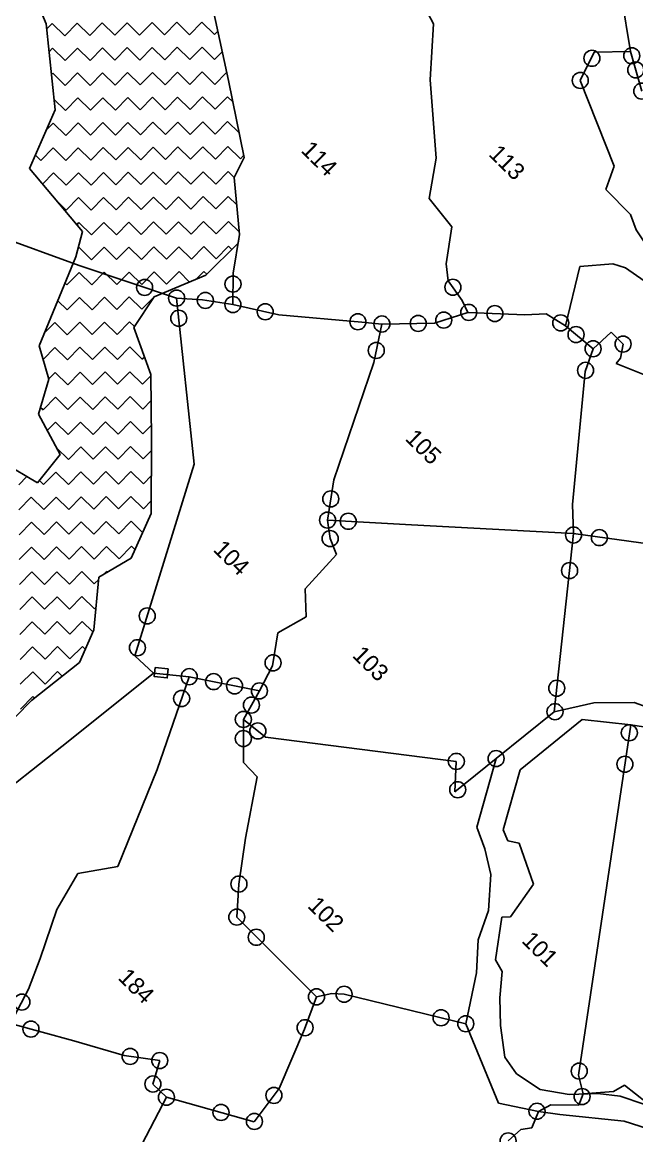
# Model space of a CAD drawing. Header units: metres. Extents: x 342804 to 346854, y 1762918 to 1765966.
# Drawn here: x 344345 to 344671, y 1763910 to 1764501 of the extents above; entities that cross this region are included whole.
import ezdxf

# ---------------------------------------------------------------- set-up
doc = ezdxf.new("R2010")
doc.units = ezdxf.units.M
doc.header["$MEASUREMENT"] = 0
for name, color, linetype in [('POLY_HATCH', 12, 'Continuous'), ('POLY_PARCEL', 6, 'Continuous'), ('POLY_WATER', 4, 'Continuous'), ('TEXT_PARCEL', 7, 'Continuous')]:
    doc.layers.add(name, color=color, linetype=linetype)
doc.styles.add('TEXT_MAP', font='')
doc.styles.get('TEXT_MAP').set_extended_font_data('Kruti Dev 050')

msp = doc.modelspace()

# ---------------------------------------------------------------- linework, layer by layer
msp.add_lwpolyline([(344415.33, 1764158.55), (344422.24, 1764157.85), (344421.75, 1764153.07), (344414.84, 1764153.77)], close=True)
for centre in [(344668.25, 1764483.27), (344647.11, 1764481.9), (344670.37, 1764475.73), (344640.95, 1764470.15), (344673.55, 1764464.48), (344409.77, 1764360.33), (344456.65, 1764362.1), (344573.32, 1764360.4), (344426.74, 1764354.64), (344441.97, 1764353.42), (344456.6, 1764351.2), (344473.78, 1764347.37), (344581.77, 1764347.07), (344595.61, 1764346.42), (344427.86, 1764343.94), (344522.92, 1764342.07), (344535.69, 1764340.9), (344554.94, 1764341.21), (344568.49, 1764342.96), (344630.58, 1764341.48), (344638.69, 1764335.3), (344663.66, 1764330.26), (344532.7, 1764326.86), (344647.76, 1764327.75), (344643.74, 1764316.31), (344508.55, 1764248.06), (344506.82, 1764236.84), (344517.83, 1764236.2), (344637.36, 1764228.92), (344508.22, 1764227.01), (344651.07, 1764227.52), (344635.29, 1764210.05), (344411.13, 1764185.97), (344405.93, 1764169.11), (344477.9, 1764161.09), (344433.42, 1764153.74), (344446.39, 1764151.1), (344457.5, 1764148.84), (344470.66, 1764146.17), (344628.47, 1764147.62), (344429.41, 1764142.16), (344466.42, 1764138.66), (344627.53, 1764135.16), (344462.14, 1764131.07), (344469.83, 1764124.93), (344666.98, 1764123.96), (344462.14, 1764120.9), (344596.26, 1764110.27), (344575.17, 1764108.79), (344664.61, 1764107.29), (344575.89, 1764093.75), (344459.82, 1764043.7), (344458.67, 1764026.12), (344469.02, 1764015.43), (344344.59, 1763981.06), (344500.96, 1763983.83), (344515.63, 1763985.2), (344567.05, 1763972.73), (344580.2, 1763969.54), (344349.45, 1763966.7), (344494.92, 1763967.46), (344402.07, 1763952.19), (344417.79, 1763950.02), (344640.38, 1763944.44), (344414.16, 1763937.57), (344421.32, 1763930.53), (344478.38, 1763931.53), (344641.93, 1763930.92), (344450.29, 1763922.47), (344617.98, 1763923.1), (344467.99, 1763917.7), (344602.66, 1763907.39)]:
    msp.add_circle(centre, 4.25)
at = {"layer": 'POLY_HATCH'}
for p, q in [((344357.55, 1764500.18), (344347.36, 1764524.33)), ((344446.42, 1764506.02), (344454.22, 1764470.05)), ((344362.23, 1764454.61), (344357.55, 1764500.18)), ((344454.22, 1764470.05), (344462.52, 1764429.19)), ((344348.66, 1764423.35), (344362.23, 1764454.61)), ((344462.52, 1764429.19), (344457.24, 1764418.62)), ((344376.74, 1764390.07), (344348.66, 1764423.35)), ((344457.24, 1764418.62), (344460.08, 1764388.47)), ((344373.3, 1764376.5), (344376.74, 1764390.07)), ((344460.08, 1764388.47), (344459.32, 1764383.82)), ((344459.32, 1764383.82), (344442.3, 1764366.84)), ((344353.77, 1764329.32), (344373.3, 1764376.5)), ((344442.3, 1764366.84), (344414.85, 1764355.25)), ((344414.85, 1764355.25), (344403.98, 1764339)), ((344403.98, 1764339), (344413.01, 1764314.09)), ((344358.92, 1764311.55), (344353.77, 1764329.32)), ((344353.38, 1764292.98), (344358.92, 1764311.55)), ((344413.01, 1764314.09), (344413.32, 1764279.57)), ((344364.97, 1764271.69), (344353.38, 1764292.98)), ((344413.32, 1764279.57), (344413.3, 1764240.27)), ((344352.99, 1764256.63), (344364.97, 1764271.69)), ((344335.08, 1764267.19), (344352.99, 1764256.63)), ((344413.3, 1764240.27), (344402.67, 1764216.66)), ((344402.67, 1764216.66), (344385.49, 1764206.62)), ((344385.49, 1764206.62), (344382.8, 1764178.68)), ((344382.8, 1764178.68), (344375.22, 1764161.31)), ((344375.22, 1764161.31), (344349.74, 1764141.17)), ((344349.74, 1764141.17), (344332.79, 1764123.94))]:
    msp.add_line(p, q, dxfattribs=at)
at = {"layer": 'POLY_HATCH', "linetype": 'Continuous'}
for p, q in [((344357.83, 1764497.48), (344360.76, 1764500.46)), ((344360.76, 1764500.46), (344367.43, 1764493.9)), ((344367.43, 1764493.9), (344373.99, 1764500.57)), ((344373.99, 1764500.57), (344380.66, 1764494.01)), ((344380.66, 1764494.01), (344387.22, 1764500.68)), ((344387.22, 1764500.68), (344393.89, 1764494.12)), ((344393.89, 1764494.12), (344400.45, 1764500.79)), ((344400.45, 1764500.79), (344407.12, 1764494.23)), ((344407.12, 1764494.23), (344413.68, 1764500.9)), ((344413.68, 1764500.9), (344420.35, 1764494.34)), ((344420.35, 1764494.34), (344426.91, 1764501)), ((344426.91, 1764501), (344433.58, 1764494.44)), ((344433.58, 1764494.44), (344440.14, 1764501.11)), ((344440.14, 1764501.11), (344446.81, 1764494.55)), ((344446.81, 1764494.55), (344448.53, 1764496.3)), ((344359.07, 1764485.4), (344360.87, 1764487.23)), ((344360.87, 1764487.23), (344367.54, 1764480.67)), ((344367.54, 1764480.67), (344374.1, 1764487.34)), ((344374.1, 1764487.34), (344380.77, 1764480.78)), ((344380.77, 1764480.78), (344387.33, 1764487.45)), ((344387.33, 1764487.45), (344394, 1764480.89)), ((344394, 1764480.89), (344400.56, 1764487.56)), ((344400.56, 1764487.56), (344407.23, 1764481)), ((344407.23, 1764481), (344413.79, 1764487.67)), ((344413.79, 1764487.67), (344420.46, 1764481.11)), ((344420.46, 1764481.11), (344427.02, 1764487.77)), ((344427.02, 1764487.77), (344433.69, 1764481.21)), ((344433.69, 1764481.21), (344440.25, 1764487.88)), ((344440.25, 1764487.88), (344446.92, 1764481.32)), ((344446.92, 1764481.32), (344450.9, 1764485.37)), ((344420.57, 1764467.88), (344427.13, 1764474.54)), ((344427.13, 1764474.54), (344433.8, 1764467.98)), ((344433.8, 1764467.98), (344440.36, 1764474.65)), ((344440.36, 1764474.65), (344447.03, 1764468.09)), ((344360.31, 1764473.32), (344360.98, 1764474)), ((344360.98, 1764474), (344367.65, 1764467.44)), ((344367.65, 1764467.44), (344374.21, 1764474.11)), ((344374.21, 1764474.11), (344380.88, 1764467.55)), ((344380.88, 1764467.55), (344387.44, 1764474.22)), ((344387.44, 1764474.22), (344394.11, 1764467.66)), ((344394.11, 1764467.66), (344400.67, 1764474.33)), ((344400.67, 1764474.33), (344407.34, 1764467.77)), ((344407.34, 1764467.77), (344413.9, 1764474.44)), ((344413.9, 1764474.44), (344420.57, 1764467.88)), ((344447.03, 1764468.09), (344453.27, 1764474.44)), ((344361.66, 1764460.21), (344367.76, 1764454.21)), ((344367.76, 1764454.21), (344374.32, 1764460.88)), ((344374.32, 1764460.88), (344380.99, 1764454.32)), ((344380.99, 1764454.32), (344387.55, 1764460.99)), ((344387.55, 1764460.99), (344394.22, 1764454.43)), ((344394.22, 1764454.43), (344400.78, 1764461.1)), ((344400.78, 1764461.1), (344407.45, 1764454.54)), ((344407.45, 1764454.54), (344414.01, 1764461.21)), ((344414.01, 1764461.21), (344420.68, 1764454.64)), ((344420.68, 1764454.64), (344427.24, 1764461.31)), ((344427.24, 1764461.31), (344433.91, 1764454.75)), ((344433.91, 1764454.75), (344440.47, 1764461.42)), ((344440.47, 1764461.42), (344447.14, 1764454.86)), ((344447.14, 1764454.86), (344453.7, 1764461.53)), ((344453.7, 1764461.53), (344456.52, 1764458.76)), ((344357.56, 1764443.84), (344361.19, 1764447.54)), ((344361.19, 1764447.54), (344367.86, 1764440.98)), ((344367.86, 1764440.98), (344374.43, 1764447.65)), ((344374.43, 1764447.65), (344381.09, 1764441.09)), ((344381.09, 1764441.09), (344387.66, 1764447.76)), ((344387.66, 1764447.76), (344394.32, 1764441.2)), ((344394.32, 1764441.2), (344400.89, 1764447.87)), ((344400.89, 1764447.87), (344407.55, 1764441.31)), ((344407.55, 1764441.31), (344414.12, 1764447.98)), ((344414.12, 1764447.98), (344420.78, 1764441.41)), ((344420.78, 1764441.41), (344427.35, 1764448.08)), ((344427.35, 1764448.08), (344434.01, 1764441.52)), ((344434.01, 1764441.52), (344440.58, 1764448.19)), ((344440.58, 1764448.19), (344447.24, 1764441.63)), ((344447.24, 1764441.63), (344453.81, 1764448.3)), ((344453.81, 1764448.3), (344459.85, 1764442.36)), ((344354.74, 1764427.64), (344361.3, 1764434.31)), ((344361.3, 1764434.31), (344367.97, 1764427.75)), ((344367.97, 1764427.75), (344374.53, 1764434.42)), ((344374.53, 1764434.42), (344381.2, 1764427.86)), ((344381.2, 1764427.86), (344387.76, 1764434.53)), ((344387.76, 1764434.53), (344394.43, 1764427.97)), ((344394.43, 1764427.97), (344400.99, 1764434.64)), ((344400.99, 1764434.64), (344407.66, 1764428.08)), ((344407.66, 1764428.08), (344414.22, 1764434.75)), ((344414.22, 1764434.75), (344420.89, 1764428.18)), ((344420.89, 1764428.18), (344427.45, 1764434.85)), ((344427.45, 1764434.85), (344434.12, 1764428.29)), ((344434.12, 1764428.29), (344440.68, 1764434.96)), ((344440.68, 1764434.96), (344447.35, 1764428.4)), ((344447.35, 1764428.4), (344453.91, 1764435.07)), ((344453.91, 1764435.07), (344460.58, 1764428.51)), ((344351.78, 1764430.55), (344354.74, 1764427.64)), ((344460.58, 1764428.51), (344462.31, 1764430.26)), ((344394.54, 1764414.74), (344401.1, 1764421.41)), ((344401.1, 1764421.41), (344407.77, 1764414.85)), ((344407.77, 1764414.85), (344414.33, 1764421.52)), ((344414.33, 1764421.52), (344421, 1764414.95)), ((344421, 1764414.95), (344427.56, 1764421.62)), ((344427.56, 1764421.62), (344434.23, 1764415.06)), ((344434.23, 1764415.06), (344440.79, 1764421.73)), ((344440.79, 1764421.73), (344447.46, 1764415.17)), ((344447.46, 1764415.17), (344454.02, 1764421.84)), ((344454.02, 1764421.84), (344457.26, 1764418.66)), ((344355.58, 1764415.15), (344361.41, 1764421.08)), ((344361.41, 1764421.08), (344368.08, 1764414.52)), ((344368.08, 1764414.52), (344374.64, 1764421.19)), ((344374.64, 1764421.19), (344381.31, 1764414.63)), ((344381.31, 1764414.63), (344387.87, 1764421.3)), ((344387.87, 1764421.3), (344394.54, 1764414.74)), ((344362.78, 1764406.61), (344368.19, 1764401.29)), ((344368.19, 1764401.29), (344374.75, 1764407.96)), ((344374.75, 1764407.96), (344381.42, 1764401.4)), ((344381.42, 1764401.4), (344387.98, 1764408.07)), ((344387.98, 1764408.07), (344394.65, 1764401.51)), ((344394.65, 1764401.51), (344401.21, 1764408.18)), ((344401.21, 1764408.18), (344407.88, 1764401.62)), ((344407.88, 1764401.62), (344414.44, 1764408.29)), ((344414.44, 1764408.29), (344421.11, 1764401.72)), ((344421.11, 1764401.72), (344427.67, 1764408.39)), ((344427.67, 1764408.39), (344434.34, 1764401.83)), ((344434.34, 1764401.83), (344440.9, 1764408.5)), ((344440.9, 1764408.5), (344447.57, 1764401.94)), ((344447.57, 1764401.94), (344454.13, 1764408.61)), ((344454.13, 1764408.61), (344458.6, 1764404.22)), ((344373.76, 1764393.61), (344374.86, 1764394.73)), ((344374.86, 1764394.73), (344381.53, 1764388.17)), ((344381.53, 1764388.17), (344388.09, 1764394.84)), ((344388.09, 1764394.84), (344394.76, 1764388.28)), ((344394.76, 1764388.28), (344401.32, 1764394.95)), ((344401.32, 1764394.95), (344407.99, 1764388.39)), ((344407.99, 1764388.39), (344414.55, 1764395.06)), ((344414.55, 1764395.06), (344421.22, 1764388.49)), ((344421.22, 1764388.49), (344427.78, 1764395.16)), ((344427.78, 1764395.16), (344434.45, 1764388.6)), ((344434.45, 1764388.6), (344441.01, 1764395.27)), ((344441.01, 1764395.27), (344447.68, 1764388.71)), ((344447.68, 1764388.71), (344454.24, 1764395.38)), ((344454.24, 1764395.38), (344459.96, 1764389.75)), ((344374.43, 1764380.95), (344374.97, 1764381.5)), ((344374.97, 1764381.5), (344381.64, 1764374.94)), ((344381.64, 1764374.94), (344388.2, 1764381.61)), ((344388.2, 1764381.61), (344394.87, 1764375.05)), ((344394.87, 1764375.05), (344401.43, 1764381.72)), ((344401.43, 1764381.72), (344408.1, 1764375.16)), ((344408.1, 1764375.16), (344414.66, 1764381.83)), ((344414.66, 1764381.83), (344421.33, 1764375.26)), ((344421.33, 1764375.26), (344427.89, 1764381.93)), ((344427.89, 1764381.93), (344434.56, 1764375.37)), ((344434.56, 1764375.37), (344441.12, 1764382.04)), ((344441.12, 1764382.04), (344447.79, 1764375.48)), ((344447.79, 1764375.48), (344454.35, 1764382.15)), ((344454.35, 1764382.15), (344456.01, 1764380.52)), ((344368.52, 1764361.6), (344375.08, 1764368.27)), ((344375.08, 1764368.27), (344381.75, 1764361.71)), ((344381.75, 1764361.71), (344388.31, 1764368.38)), ((344388.31, 1764368.38), (344394.98, 1764361.82)), ((344394.98, 1764361.82), (344401.54, 1764368.49)), ((344401.54, 1764368.49), (344408.21, 1764361.93)), ((344408.21, 1764361.93), (344414.77, 1764368.6)), ((344414.77, 1764368.6), (344421.44, 1764362.03)), ((344421.44, 1764362.03), (344428, 1764368.7)), ((344428, 1764368.7), (344433.62, 1764363.17)), ((344437.15, 1764364.66), (344441.23, 1764368.81)), ((344441.23, 1764368.81), (344442.76, 1764367.3)), ((344367.53, 1764362.57), (344368.52, 1764361.6)), ((344363.67, 1764353.24), (344368.62, 1764348.37)), ((344368.62, 1764348.37), (344375.18, 1764355.04)), ((344375.18, 1764355.04), (344381.85, 1764348.48)), ((344381.85, 1764348.48), (344388.41, 1764355.15)), ((344388.41, 1764355.15), (344395.08, 1764348.59)), ((344395.08, 1764348.59), (344401.64, 1764355.26)), ((344401.64, 1764355.26), (344408.31, 1764348.7)), ((344408.31, 1764348.7), (344414.88, 1764355.37)), ((344414.88, 1764355.37), (344414.95, 1764355.29)), ((344356.59, 1764336.14), (344362.06, 1764341.7)), ((344362.06, 1764341.7), (344368.73, 1764335.14)), ((344368.73, 1764335.14), (344375.29, 1764341.81)), ((344375.29, 1764341.81), (344381.96, 1764335.25)), ((344381.96, 1764335.25), (344388.52, 1764341.92)), ((344388.52, 1764341.92), (344395.19, 1764335.36)), ((344395.19, 1764335.36), (344401.75, 1764342.03)), ((344401.75, 1764342.03), (344404.31, 1764339.51)), ((344355.87, 1764322.07), (344362.17, 1764328.47)), ((344362.17, 1764328.47), (344368.84, 1764321.91)), ((344368.84, 1764321.91), (344375.4, 1764328.58)), ((344375.4, 1764328.58), (344382.07, 1764322.02)), ((344382.07, 1764322.02), (344388.63, 1764328.69)), ((344388.63, 1764328.69), (344395.3, 1764322.13)), ((344395.3, 1764322.13), (344401.86, 1764328.8)), ((344401.86, 1764328.8), (344408.53, 1764322.24)), ((344408.53, 1764322.24), (344409.65, 1764323.37)), ((344358.85, 1764311.76), (344362.28, 1764315.24)), ((344362.28, 1764315.24), (344368.95, 1764308.68)), ((344368.95, 1764308.68), (344375.51, 1764315.35)), ((344375.51, 1764315.35), (344382.18, 1764308.79)), ((344382.18, 1764308.79), (344388.74, 1764315.46)), ((344388.74, 1764315.46), (344395.41, 1764308.9)), ((344395.41, 1764308.9), (344401.97, 1764315.57)), ((344401.97, 1764315.57), (344408.64, 1764309.01)), ((344408.64, 1764309.01), (344413.02, 1764313.46)), ((344355.83, 1764295.34), (344362.39, 1764302.01)), ((344362.39, 1764302.01), (344369.06, 1764295.45)), ((344369.06, 1764295.45), (344375.62, 1764302.12)), ((344375.62, 1764302.12), (344382.29, 1764295.56)), ((344382.29, 1764295.56), (344388.85, 1764302.23)), ((344388.85, 1764302.23), (344395.52, 1764295.67)), ((344395.52, 1764295.67), (344402.08, 1764302.34)), ((344402.08, 1764302.34), (344408.75, 1764295.78)), ((344408.75, 1764295.78), (344413.14, 1764300.24)), ((344354.48, 1764296.67), (344355.83, 1764295.34)), ((344358.1, 1764284.31), (344362.5, 1764288.78)), ((344362.5, 1764288.78), (344369.17, 1764282.22)), ((344369.17, 1764282.22), (344375.73, 1764288.89)), ((344375.73, 1764288.89), (344382.4, 1764282.33)), ((344382.4, 1764282.33), (344388.96, 1764289)), ((344388.96, 1764289), (344395.63, 1764282.44)), ((344395.63, 1764282.44), (344402.19, 1764289.11)), ((344402.19, 1764289.11), (344408.86, 1764282.55)), ((344408.86, 1764282.55), (344413.26, 1764287.02)), ((344363.17, 1764275), (344369.28, 1764268.99)), ((344369.28, 1764268.99), (344375.84, 1764275.66)), ((344375.84, 1764275.66), (344382.51, 1764269.1)), ((344382.51, 1764269.1), (344389.07, 1764275.77)), ((344389.07, 1764275.77), (344395.74, 1764269.21)), ((344395.74, 1764269.21), (344402.3, 1764275.88)), ((344402.3, 1764275.88), (344408.97, 1764269.32)), ((344408.97, 1764269.32), (344413.32, 1764273.74)), ((344356.15, 1764255.65), (344362.71, 1764262.32)), ((344362.71, 1764262.32), (344369.38, 1764255.76)), ((344369.38, 1764255.76), (344375.94, 1764262.43)), ((344375.94, 1764262.43), (344382.61, 1764255.87)), ((344382.61, 1764255.87), (344389.17, 1764262.54)), ((344389.17, 1764262.54), (344395.84, 1764255.98)), ((344395.84, 1764255.98), (344402.4, 1764262.65)), ((344402.4, 1764262.65), (344409.07, 1764256.09)), ((344342.92, 1764255.54), (344347.3, 1764259.99)), ((344353.94, 1764257.83), (344356.15, 1764255.65)), ((344409.07, 1764256.09), (344413.31, 1764260.39)), ((344343.03, 1764242.31), (344349.59, 1764248.98)), ((344349.59, 1764248.98), (344356.26, 1764242.42)), ((344356.26, 1764242.42), (344362.82, 1764249.09)), ((344362.82, 1764249.09), (344369.49, 1764242.53)), ((344369.49, 1764242.53), (344376.05, 1764249.2)), ((344376.05, 1764249.2), (344382.72, 1764242.64)), ((344382.72, 1764242.64), (344389.28, 1764249.31)), ((344389.28, 1764249.31), (344395.95, 1764242.75)), ((344395.95, 1764242.75), (344402.51, 1764249.42)), ((344402.51, 1764249.42), (344409.18, 1764242.86)), ((344409.18, 1764242.86), (344413.31, 1764247.05)), ((344343.14, 1764229.08), (344349.7, 1764235.75)), ((344349.7, 1764235.75), (344356.37, 1764229.19)), ((344356.37, 1764229.19), (344362.93, 1764235.86)), ((344362.93, 1764235.86), (344369.6, 1764229.3)), ((344369.6, 1764229.3), (344376.16, 1764235.97)), ((344376.16, 1764235.97), (344382.83, 1764229.41)), ((344382.83, 1764229.41), (344389.39, 1764236.08)), ((344389.39, 1764236.08), (344396.06, 1764229.52)), ((344396.06, 1764229.52), (344402.62, 1764236.19)), ((344402.62, 1764236.19), (344408.75, 1764230.16)), ((344343.25, 1764215.85), (344349.81, 1764222.52)), ((344349.81, 1764222.52), (344356.48, 1764215.96)), ((344356.48, 1764215.96), (344363.04, 1764222.63)), ((344363.04, 1764222.63), (344369.71, 1764216.07)), ((344369.71, 1764216.07), (344376.27, 1764222.74)), ((344376.27, 1764222.74), (344382.94, 1764216.18)), ((344382.94, 1764216.18), (344389.5, 1764222.85)), ((344389.5, 1764222.85), (344396.17, 1764216.29)), ((344396.17, 1764216.29), (344402.73, 1764222.96)), ((344402.73, 1764222.96), (344404.65, 1764221.07)), ((344343.36, 1764202.62), (344349.92, 1764209.29)), ((344349.92, 1764209.29), (344356.59, 1764202.73)), ((344356.59, 1764202.73), (344363.15, 1764209.4)), ((344363.15, 1764209.4), (344369.82, 1764202.84)), ((344369.82, 1764202.84), (344376.38, 1764209.51)), ((344376.38, 1764209.51), (344383.05, 1764202.95)), ((344388.24, 1764208.23), (344389.61, 1764209.62)), ((344389.61, 1764209.62), (344389.99, 1764209.25)), ((344383.05, 1764202.95), (344385.37, 1764205.3)), ((344343.47, 1764189.39), (344350.03, 1764196.06)), ((344350.03, 1764196.06), (344356.7, 1764189.5)), ((344356.7, 1764189.5), (344363.26, 1764196.17)), ((344363.26, 1764196.17), (344369.93, 1764189.61)), ((344369.93, 1764189.61), (344376.49, 1764196.28)), ((344376.49, 1764196.28), (344383.16, 1764189.72)), ((344383.16, 1764189.72), (344383.94, 1764190.52)), ((344343.57, 1764176.16), (344350.14, 1764182.83)), ((344350.14, 1764182.83), (344356.8, 1764176.27)), ((344356.8, 1764176.27), (344363.37, 1764182.94)), ((344363.37, 1764182.94), (344370.03, 1764176.38)), ((344370.03, 1764176.38), (344376.6, 1764183.05)), ((344376.6, 1764183.05), (344382.27, 1764177.47)), ((344343.68, 1764162.93), (344350.24, 1764169.6)), ((344350.24, 1764169.6), (344356.91, 1764163.04)), ((344356.91, 1764163.04), (344363.47, 1764169.71)), ((344363.47, 1764169.71), (344370.14, 1764163.15)), ((344370.14, 1764163.15), (344376.7, 1764169.82)), ((344376.7, 1764169.82), (344378.26, 1764168.29)), ((344343.79, 1764149.7), (344350.35, 1764156.37)), ((344350.35, 1764156.37), (344357.02, 1764149.81)), ((344357.02, 1764149.81), (344363.58, 1764156.48)), ((344363.58, 1764156.48), (344366.04, 1764154.06)), ((344343.9, 1764136.47), (344350.46, 1764143.14)), ((344350.46, 1764143.14), (344351.25, 1764142.36))]:
    msp.add_line(p, q, dxfattribs=at)
at = {"layer": 'POLY_PARCEL'}
for p, q in [((344667.63, 1764485.46), (344662.44, 1764516.53)), ((344557.09, 1764511.55), (344563.04, 1764500.14)), ((344446.42, 1764506.02), (344454.22, 1764470.05)), ((344563.04, 1764500.14), (344561.36, 1764470.45)), ((344640.95, 1764470.15), (344648.3, 1764485.18)), ((344648.3, 1764485.18), (344667.63, 1764485.46)), ((344667.63, 1764485.46), (344673.55, 1764464.48)), ((344454.22, 1764470.05), (344462.52, 1764429.19)), ((344561.36, 1764470.45), (344564.54, 1764428.83)), ((344658.9, 1764424.67), (344640.95, 1764470.15)), ((344462.52, 1764429.19), (344457.24, 1764418.62)), ((344564.54, 1764428.83), (344560.75, 1764407.52)), ((344654.57, 1764412.24), (344658.9, 1764424.67)), ((344457.24, 1764418.62), (344460.08, 1764388.47)), ((344667.55, 1764399.01), (344654.57, 1764412.24)), ((344560.75, 1764407.52), (344572.82, 1764392.4)), ((344300.69, 1764398.87), (344375.07, 1764371.96)), ((344670.66, 1764390.84), (344667.55, 1764399.01)), ((344572.82, 1764392.4), (344569.86, 1764372.76)), ((344460.08, 1764388.47), (344456.68, 1764367.81)), ((344681.77, 1764374.12), (344670.66, 1764390.84)), ((344375.07, 1764371.96), (344426.74, 1764354.64)), ((344569.86, 1764372.76), (344570.88, 1764363.88)), ((344633.17, 1764339.86), (344640.63, 1764371.47)), ((344640.63, 1764371.47), (344658.16, 1764372.77)), ((344658.16, 1764372.77), (344664.96, 1764370.72)), ((344664.96, 1764370.72), (344674.85, 1764363.78)), ((344456.68, 1764367.81), (344456.6, 1764351.2)), ((344570.88, 1764363.88), (344578.22, 1764353.41)), ((344426.74, 1764354.64), (344435.99, 1764266.53)), ((344440.44, 1764353.65), (344426.74, 1764354.64)), ((344456.6, 1764351.2), (344440.44, 1764353.65)), ((344456.6, 1764351.2), (344480.97, 1764345.77)), ((344578.22, 1764353.41), (344581.25, 1764347.09)), ((344480.97, 1764345.77), (344524.99, 1764341.89)), ((344563.52, 1764341.34), (344581.25, 1764347.09)), ((344581.25, 1764347.09), (344611.44, 1764345.68)), ((344611.44, 1764345.68), (344622.81, 1764346.33)), ((344622.81, 1764346.33), (344633.17, 1764339.86)), ((344524.99, 1764341.89), (344535.69, 1764340.9)), ((344535.69, 1764340.9), (344531.33, 1764320.4)), ((344535.69, 1764340.9), (344563.52, 1764341.34)), ((344633.17, 1764339.86), (344647.78, 1764327.8)), ((344647.78, 1764327.8), (344657.29, 1764336.53)), ((344657.29, 1764336.53), (344663.66, 1764330.26)), ((344643.51, 1764315.64), (344647.78, 1764327.8)), ((344663.66, 1764330.26), (344662.32, 1764322.76)), ((344662.32, 1764322.76), (344660.01, 1764319.94)), ((344531.33, 1764320.4), (344510.13, 1764258.25)), ((344636.88, 1764245.18), (344643.51, 1764315.64)), ((344660.01, 1764319.94), (344675.03, 1764313.97)), ((344435.99, 1764266.53), (344404.62, 1764164.88)), ((344510.13, 1764258.25), (344506.82, 1764236.84)), ((344637.43, 1764229.64), (344636.88, 1764245.18)), ((344551.45, 1764234.25), (344506.82, 1764236.84)), ((344506.82, 1764236.84), (344508.22, 1764227.01)), ((344637.43, 1764229.64), (344551.45, 1764234.25)), ((344508.22, 1764227.01), (344511.57, 1764218.51)), ((344627.09, 1764135.06), (344637.43, 1764229.64)), ((344721.57, 1764217.98), (344637.43, 1764229.64)), ((344637.43, 1764229.64), (344637.43, 1764229.64)), ((344511.57, 1764218.51), (344495, 1764200.34)), ((344495, 1764200.34), (344495.46, 1764185.58)), ((344495.46, 1764185.58), (344480.45, 1764176.94)), ((344480.45, 1764176.94), (344477.65, 1764159.53)), ((344404.62, 1764164.88), (344414.41, 1764155.66)), ((344414.41, 1764155.66), (344370.1, 1764120.09)), ((344414.41, 1764155.66), (344433.42, 1764153.74)), ((344477.65, 1764159.53), (344470.66, 1764146.17)), ((344416.4, 1764104.55), (344433.42, 1764153.74)), ((344433.42, 1764153.74), (344470.66, 1764146.17)), ((344470.66, 1764146.17), (344462.14, 1764131.07)), ((344462.14, 1764131.07), (344462.14, 1764108.15)), ((344462.14, 1764131.07), (344473.91, 1764121.66)), ((344667.73, 1764128.24), (344640.03, 1763942.21)), ((344667.73, 1764128.24), (344667.73, 1764128.24)), ((344370.1, 1764120.09), (344337.92, 1764094.51)), ((344473.91, 1764121.66), (344575.17, 1764108.79)), ((344574.46, 1764092.59), (344596.26, 1764110.27)), ((344575.17, 1764108.79), (344574.46, 1764092.59)), ((344395.59, 1764052.98), (344416.4, 1764104.55)), ((344462.14, 1764108.15), (344469.44, 1764100.56)), ((344469.44, 1764100.56), (344463.32, 1764068.1)), ((344463.32, 1764068.1), (344459.82, 1764043.7)), ((344363.09, 1764030.19), (344374.35, 1764049.31)), ((344374.35, 1764049.31), (344395.59, 1764052.98)), ((344459.82, 1764043.7), (344458.67, 1764026.12)), ((344354.24, 1764004.11), (344363.09, 1764030.19)), ((344458.67, 1764026.12), (344500.96, 1763983.83)), ((344348.19, 1763987.96), (344354.24, 1764004.11)), ((344338.64, 1763969.66), (344348.19, 1763987.96)), ((344500.96, 1763983.83), (344509.07, 1763985.62)), ((344509.07, 1763985.62), (344515.63, 1763985.2)), ((344515.63, 1763985.2), (344515.63, 1763985.2)), ((344515.63, 1763985.2), (344580.2, 1763969.54)), ((344500.96, 1763983.83), (344494.64, 1763966.65)), ((344372.24, 1763960.45), (344338.64, 1763969.66)), ((344494.64, 1763966.65), (344481.16, 1763935.22)), ((344398.84, 1763952.64), (344372.24, 1763960.45)), ((344417.79, 1763950.02), (344398.84, 1763952.64)), ((344414.16, 1763937.57), (344417.79, 1763950.02)), ((344421.32, 1763930.53), (344414.16, 1763937.57)), ((344640.03, 1763942.21), (344640.03, 1763942.21)), ((344640.03, 1763942.21), (344642.47, 1763932.3)), ((344658.66, 1763933.61), (344664.36, 1763937.01)), ((344664.36, 1763937.01), (344676.1, 1763927.81)), ((344481.16, 1763935.22), (344467.89, 1763917.57)), ((344640.15, 1763926.36), (344642.47, 1763932.3)), ((344642.47, 1763932.3), (344658.66, 1763933.61)), ((344406.39, 1763901.82), (344421.32, 1763930.53)), ((344467.89, 1763917.57), (344421.32, 1763930.53)), ((344618.78, 1763922.93), (344625.32, 1763926.44)), ((344625.32, 1763926.44), (344640.15, 1763926.36)), ((344615.31, 1763914.29), (344618.78, 1763922.93)), ((344602.66, 1763907.39), (344609.45, 1763913.51)), ((344609.45, 1763913.51), (344615.31, 1763914.29))]:
    msp.add_line(p, q, dxfattribs=at)
at = {"layer": 'POLY_WATER'}
for p, q in [((344627.09, 1764135.06), (344648.17, 1764139.93)), ((344648.17, 1764139.93), (344669.5, 1764140.09)), ((344669.5, 1764140.09), (344683.28, 1764135.07)), ((344596.26, 1764110.27), (344627.09, 1764135.06)), ((344641.87, 1764131.05), (344609.09, 1764104.36)), ((344667.73, 1764128.24), (344641.87, 1764131.05)), ((344698.54, 1764123.14), (344667.73, 1764128.24)), ((344586.13, 1764073.9), (344596.26, 1764110.27)), ((344609.09, 1764104.36), (344600.06, 1764072.41)), ((344590.33, 1764062.45), (344586.13, 1764073.9)), ((344600.06, 1764072.41), (344602.57, 1764066.69)), ((344593.53, 1764048.73), (344590.33, 1764062.45)), ((344602.57, 1764066.69), (344608.53, 1764065.3)), ((344608.53, 1764065.3), (344616.11, 1764043.62)), ((344592.26, 1764029.66), (344593.53, 1764048.73)), ((344616.11, 1764043.62), (344603.96, 1764026.3)), ((344586.72, 1764014.03), (344592.26, 1764029.66)), ((344599.24, 1764026.06), (344595.89, 1764003.52)), ((344603.96, 1764026.3), (344599.24, 1764026.06)), ((344585.85, 1763996.59), (344586.72, 1764014.03)), ((344595.89, 1764003.52), (344599.43, 1763997.19)), ((344580.2, 1763969.54), (344585.85, 1763996.59)), ((344599.43, 1763997.19), (344598.33, 1763983.24)), ((344598.33, 1763983.24), (344598.66, 1763968.68)), ((344597.47, 1763927.43), (344580.2, 1763969.54)), ((344598.66, 1763968.68), (344600.86, 1763951.89)), ((344600.86, 1763951.89), (344607.09, 1763942.91)), ((344607.09, 1763942.91), (344619.67, 1763934.6)), ((344619.67, 1763934.6), (344635.08, 1763932.05)), ((344635.08, 1763932.05), (344650.25, 1763932.57)), ((344650.25, 1763932.57), (344662.04, 1763931.07)), ((344662.04, 1763931.07), (344674.73, 1763926.81)), ((344618.78, 1763922.93), (344597.47, 1763927.43)), ((344630.18, 1763921.44), (344618.78, 1763922.93)), ((344664.3, 1763917.91), (344630.18, 1763921.44)), ((344680.95, 1763912.5), (344664.3, 1763917.91))]:
    msp.add_line(p, q, dxfattribs=at)

# ---------------------------------------------------------------- texts
at = {"layer": 'TEXT_PARCEL', "style": 'TEXT_MAP'}
for s, p in [('114', (344492.22, 1764432.57)), ('113', (344591.84, 1764430.55)), ('105', (344547.51, 1764279.61)), ('104', (344445.66, 1764220.74)), ('103', (344519.48, 1764164.58)), ('102', (344495.76, 1764031.6)), ('101', (344609.36, 1764013.09)), ('184', (344395.12, 1763993.5))]:
    msp.add_text(s, height=8.981, rotation=315.47003, dxfattribs=at).set_placement(p)

doc.saveas('drawing.dxf')
